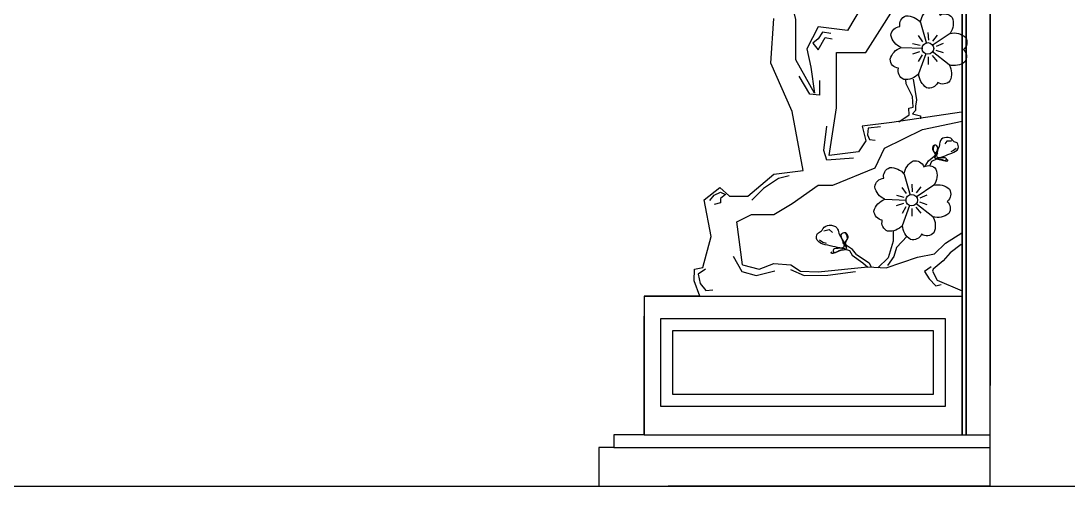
# Model space of a CAD drawing. Extents: x -66030 to 95157, y -13132 to 45879.
# Drawn here: x 18687 to 20768, y 39315 to 40240 of the extents above; entities that cross this region are included whole.
import ezdxf

# ---------------------------------------------------------------- set-up
doc = ezdxf.new("R2010")
doc.units = 0
doc.header["$LTSCALE"] = 100
doc.header["$MEASUREMENT"] = 0
for name, color, linetype in [('3', 11, 'CONTINUOUS'), ('4', 121, 'CONTINUOUS'), ('7', 105, 'CONTINUOUS')]:
    doc.layers.add(name, color=color, linetype=linetype)

msp = doc.modelspace()

# ---------------------------------------------------------------- linework, layer by layer
at = {"layer": '3', "linetype": 'ByBlock'}
for p, q in [((20474.6, 40237.1), (20486.6, 40195.7)), ((20469.9, 40211.1), (20478.6, 40198.7)), ((20489.4, 40217.6), (20490.6, 40202.4)), ((20533.7, 40215.7), (20498, 40191.5)), ((20507.6, 40212.1), (20498.5, 40200)), ((20459.1, 40195.5), (20473.9, 40192)), ((20519.7, 40195.6), (20505.7, 40189.8)), ((20436, 40187.5), (20479.1, 40186.1)), ((20459.3, 40175), (20473.7, 40179.5)), ((20470.8, 40159.9), (20478.7, 40172.9)), ((20471.2, 40135.5), (20485.9, 40175.9)), ((20531.6, 40152.8), (20497.6, 40179.3)), ((20508.2, 40160), (20498.3, 40171.5)), ((20520.1, 40176.6), (20505.8, 40181.5)), ((20490.3, 40153.7), (20490.5, 40168.9)), ((20442.5, 39935.3), (20454.4, 39893.9)), ((20437.7, 39909.3), (20446.5, 39896.9)), ((20457.2, 39915.7), (20458.4, 39900.6)), ((20501.5, 39913.8), (20465.9, 39889.7)), ((20475.4, 39910.3), (20466.3, 39898.2)), ((20403.8, 39885.7), (20446.9, 39884.2)), ((20426.9, 39893.6), (20441.7, 39890.1)), ((20487.5, 39893.8), (20473.5, 39887.9)), ((20487.9, 39874.8), (20473.6, 39879.7)), ((20427.1, 39873.2), (20441.6, 39877.6)), ((20438.6, 39858.1), (20446.5, 39871)), ((20439, 39833.6), (20453.7, 39874.1)), ((20458.1, 39851.9), (20458.3, 39867)), ((20499.4, 39851), (20465.4, 39877.5)), ((20476, 39858.1), (20466.1, 39869.7)), ((20613.3, 39417.2), (20613.3, 39417.2))]:
    msp.add_line(p, q, dxfattribs=at)
at = {"layer": '3', "color": 2}
msp.add_line((-66009.4, 39315.3), (95156.9, 39315.3), dxfattribs=at)
at = {"layer": '3', "linetype": 'ByBlock'}
for points in [[(20557.3, 39417.2), (20557.3, 41659.2), (17068.8, 41659.2), (17068.8, 41336.9)], [(20557.3, 41338.5), (20557.3, 39417.2)], [(20296.2, 40215.6), (20279.7, 40218.3), (20271.5, 40204.6), (20260.5, 40196.4), (20271.5, 40182.7), (20285.2, 40207.4), (20298.9, 40204.6)], [(20273.9, 40122), (20273.9, 40092.4), (20254.8, 40094.5), (20233.6, 40130.5)], [(20341.6, 39967.6), (20288.7, 39963.4), (20282.3, 39982.4), (20288.7, 40031.1)], [(20395.1, 40029.8), (20370.9, 40027.1), (20369.6, 40013.7), (20373.6, 40004.3), (20384.4, 40003)], [(20213.7, 39932.5), (20192.2, 39927.1), (20162.6, 39907), (20139.7, 39884.2)], [(20055.9, 39882.9), (20064.8, 39894), (20077.2, 39899.6), (20087.2, 39895.2), (20077.2, 39887.3), (20077.2, 39878.4), (20064.8, 39875)], [(20102.1, 39772.7), (20119.6, 39741.9), (20147.8, 39733.8), (20185.4, 39743.2)], [(20047.2, 39746.6), (20032.9, 39736.8), (20036.8, 39717.9), (20047.9, 39704.2), (20062.2, 39705.5)], [(20216, 39745.9), (20243.6, 39734.2), (20290.5, 39735), (20345.8, 39741.7)], [(20496, 39751.3), (20482.5, 39741.9), (20491.9, 39727.1), (20505.4, 39713.7), (20516.1, 39716.3)]]:
    msp.add_lwpolyline(points, dxfattribs=at)
at = {"layer": '3'}
for points in [[(20501.6, 39992.3), (20499.7, 39987.5), (20500, 39981.9), (20503.3, 39976.8), (20504.4, 39972.5), (20503.2, 39967.2)], [(20536.6, 40000.9), (20527.2, 40001.4), (20522.8, 39996)], [(20545.5, 39986.9), (20540.5, 39982.5), (20535.1, 39979.7)], [(20509.2, 39965.5), (20517.9, 39963.5), (20526.7, 39961.6), (20528.8, 39961.9), (20529.1, 39963.4), (20528.1, 39964.5)], [(20282.3, 39823.1), (20293.4, 39825.2), (20299.5, 39819.5)], [(20325.3, 39818.5), (20328.3, 39813.2), (20328.8, 39806.4), (20325.8, 39799.8), (20325.2, 39794.6), (20327.5, 39788.4)], [(20273.9, 39805), (20280.6, 39800.5), (20287.5, 39798.1)], [(20320.6, 39785.4), (20310.5, 39781.7), (20300.4, 39777.9), (20297.9, 39778), (20297.3, 39779.7), (20298.2, 39781.1)]]:
    msp.add_lwpolyline(points, dxfattribs=at)
at = {"layer": '3', "linetype": 'ByBlock'}
msp.add_lwpolyline([(20524.3, 39648.1), (19958, 39648.1), (19958, 39474.2), (20524.3, 39474.2)], close=True, dxfattribs=at)
at = {"layer": '4'}
msp.add_line((20613.3, 39315.2), (20613.3, 41715.2), dxfattribs=at)
msp.add_line((20613.3, 39315.2), (20613.3, 41715.2), dxfattribs=at)
at = {"layer": '4', "linetype": 'ByBlock'}
for p, q in [((20035.8, 39693.2), (19925.4, 39693.2)), ((19925.4, 39417.2), (19925.4, 39653.2)), ((19835.4, 39315.2), (20613.3, 39315.2))]:
    msp.add_line(p, q, dxfattribs=at)
at = {"layer": '4'}
for points in [[(20613.3, 41715.2), (20613.3, 39515.2)], [(20613.3, 41715.2), (20613.3, 39515.2)], [(20613.3, 39315.2), (19973.3, 39315.2)]]:
    msp.add_lwpolyline(points, dxfattribs=at)
at = {"layer": '4', "linetype": 'ByBlock'}
for points in [[(20035.8, 39693.2), (20025, 39723.2), (20025.7, 39746.6), (20042.2, 39749.8), (20058.5, 39811.4), (20044.5, 39884.6), (20076.1, 39909), (20095.1, 39892), (20131.8, 39892), (20183.1, 39935.9), (20241.7, 39943.2), (20219.7, 40060.4), (20177.1, 40156.1), (20183, 40245.4)], [(19925.4, 39693.2), (19925.4, 39417.2), (19865.4, 39417.2), (19865.4, 39392.2), (19835.4, 39392.2), (19835.4, 39315.2)]]:
    msp.add_lwpolyline(points, dxfattribs=at)
at = {"layer": '7', "linetype": 'ByBlock'}
for p, q in [((19925.4, 39693.2), (20557.3, 39693.2)), ((19925.4, 39417.2), (20613.3, 39417.2)), ((19865.4, 39392.2), (20613.3, 39392.2))]:
    msp.add_line(p, q, dxfattribs=at)
for points in [[(20565.3, 39417.2), (20565.3, 41667.2), (17060.8, 41667.2), (17060.8, 41345.3)], [(20565.3, 41338.5), (20565.3, 39417.2)], [(20396.2, 40334.5), (20329.7, 40221.4), (20271, 40228.8), (20249, 40184.8), (20256.4, 40148.2), (20263.7, 40097), (20227.1, 40162.9), (20227.1, 40243.4), (20220.2, 40270.2), (20153.8, 40302), (20102.5, 40331.3), (20102.5, 40375.2), (20102.5, 40448.4), (20102.5, 40505)], [(20556, 40058.7), (20417.6, 40038.4), (20359, 40031.1), (20366.3, 40001.8), (20351.7, 39979.8), (20293, 39972.5), (20307.7, 40067.7), (20307.7, 40177.5), (20366.3, 40177.5), (20403, 40236.1), (20439.6, 40294.6), (20446.9, 40338.6), (20421, 40426.8)], [(20431.8, 40040), (20452.1, 40053.5), (20451.2, 40067), (20459.9, 40069), (20458.9, 40090.2), (20446.3, 40115.4), (20445.8, 40123.8)], [(20459.9, 40124.7), (20466.6, 40083.5), (20464.7, 40070.9), (20464.7, 40062.2), (20458.9, 40055.4), (20466.6, 40053.5), (20474.4, 40051.6), (20474.4, 40045.8)], [(20120.9, 39755.1), (20109.8, 39840.7), (20139.1, 39855.4), (20183.1, 39855.4), (20219.7, 39877.3), (20271, 39913.9), (20300.3, 39913.9), (20384.4, 39948.5), (20403, 39987.2), (20478.7, 40024.5), (20557.3, 40041.1)], [(20483.8, 39951.4), (20490.6, 39962.1), (20509, 39977.5)], [(20506.6, 39965.2), (20496.9, 39961), (20492.7, 39951.3)], [(20120.9, 39755.1), (20154.3, 39746.8), (20183.5, 39757.9), (20217, 39755.1), (20236.4, 39742.6), (20271.3, 39741.2), (20370.1, 39751), (20406.4, 39749.6), (20469, 39770.4), (20502.5, 39777.4), (20524.7, 39798.3), (20556.8, 39819.1)], [(20420.3, 39821.9), (20420.3, 39802.4), (20410.5, 39769.1), (20389.6, 39749.6)], [(20347.7, 39776), (20339.6, 39785.7), (20319.4, 39798.7)], [(20448.1, 39812.2), (20427.2, 39789.9), (20421.7, 39771.8), (20409.1, 39753.8)], [(20555.4, 39795.5), (20533.8, 39778.8), (20519.9, 39763.5), (20499.7, 39746.8), (20498.3, 39742.6), (20508, 39724.5), (20557.3, 39703.2)], [(20323.3, 39786.8), (20333.5, 39783.9), (20338.9, 39774.8)], [(20338.9, 39774.8), (20360.4, 39759.3), (20369.7, 39750.9)], [(20347.7, 39776), (20372.9, 39759.3), (20376.7, 39750.7)]]:
    msp.add_lwpolyline(points, dxfattribs=at)
for points in [[(20533.2, 40121, -0.372439), (20509, 40117.9, -0.372439), (20486.8, 40107.6, -0.24761), (20471.2, 40135.5, -0.24761), (20441.4, 40124.1, -0.372439), (20431, 40146.2, -0.372439), (20414.4, 40164.1, -0.24761), (20436, 40187.5, -0.24761), (20416, 40212.3, -0.372439), (20433.8, 40229.1, -0.372439), (20445.7, 40250.4, -0.24761), (20474.6, 40237.1, -0.24761), (20492.1, 40263.8, -0.372439), (20513.5, 40252.1, -0.372439), (20537.5, 40247.3, -0.24761), (20533.7, 40215.7, -0.24761), (20564.5, 40207.3, -0.372439), (20560, 40183.3, -0.372439), (20562.9, 40159.1, -0.24761), (20531.6, 40152.8, -0.24761)], [(20501, 39819.2, -0.372439), (20476.8, 39816, -0.372439), (20454.6, 39805.8, -0.24761), (20439, 39833.6, -0.24761), (20409.2, 39822.2, -0.372439), (20398.8, 39844.3, -0.372439), (20382.2, 39862.3, -0.24761), (20403.8, 39885.7, -0.24761), (20383.8, 39910.5, -0.372439), (20401.6, 39927.3, -0.372439), (20413.5, 39948.6, -0.24761), (20442.5, 39935.3, -0.24761), (20459.9, 39962, -0.372439), (20481.3, 39950.2, -0.372439), (20505.3, 39945.5, -0.24761), (20501.5, 39913.8, -0.24761), (20532.3, 39905.5, -0.372439), (20527.8, 39881.5, -0.372439), (20530.7, 39857.2, -0.24761), (20499.4, 39851, -0.24761)]]:
    msp.add_lwpolyline(points, format="xyb", close=True, dxfattribs=at)
msp.add_lwpolyline([(20500.3, 39624.1), (19982, 39624.1), (19982, 39498.2), (20500.3, 39498.2)], close=True, dxfattribs=at)
for centre in [(20489.4, 40185.7), (20457.2, 39883.9)]:
    msp.add_circle(centre, 11.5, dxfattribs=at)
for points in [[(20506.2, 39966.5), (20537.3, 39977.6), (20549.3, 39986.8), (20547.4, 39997.7), (20540.1, 40001.2), (20537.2, 40005), (20526.2, 40008.7), (20514.3, 40002.6), (20512.3, 39993.7), (20508.3, 39981.6), (20507, 39975.7), (20507, 39970.1), (20507.5, 39969.3), (20511, 39968.6), (20518.5, 39968.8), (20525.5, 39966.6), (20524.7, 39963), (20515.8, 39965), (20503.7, 39966.5), (20504.3, 39974.4), (20507.5, 39991.7), (20502.3, 39993.5), (20498.9, 39989.3), (20499.3, 39983), (20504.2, 39976.9), (20503.2, 39969.7), (20503.5, 39968.4)], [(20324, 39787.1), (20285.2, 39795.3), (20269.5, 39804.2), (20270, 39817.6), (20278.1, 39822.9), (20281, 39827.8), (20293.4, 39834), (20308.6, 39828.7), (20312.4, 39818.5), (20319, 39804.7), (20321.5, 39797.8), (20322.5, 39791.2), (20322, 39790.3), (20317.9, 39788.7), (20309, 39787.8), (20301, 39784.1), (20302.5, 39780), (20312.8, 39783.7), (20326.9, 39787.4), (20325, 39796.8), (20318.4, 39816.8), (20324.3, 39819.8), (20329.1, 39815.3), (20329.5, 39807.8), (20324.7, 39799.8), (20327.1, 39791.3), (20326.9, 39789.7)]]:
    msp.add_spline(points, degree=3, dxfattribs=at)

doc.saveas('drawing.dxf')
